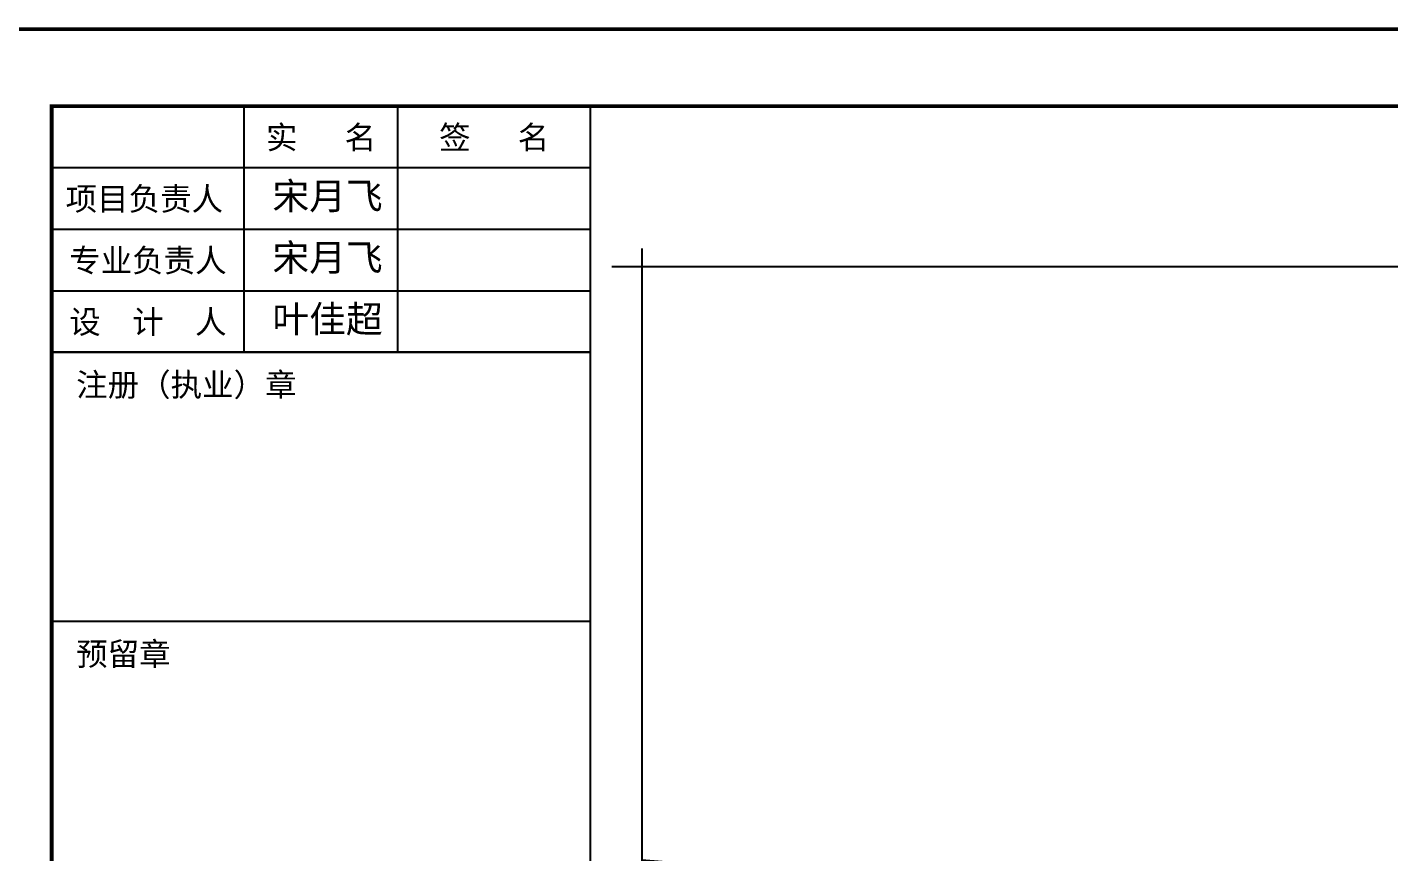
# Model space of a CAD drawing. Extents: x -160106 to 966792, y -663931 to 1550022.
# Drawn here: x -60617 to -59554, y -84947 to -84304 of the extents above; entities that cross this region are included whole.
import ezdxf
from ezdxf.enums import TextEntityAlignment as Align
from ezdxf.xclip import XClip

# ---------------------------------------------------------------- set-up
doc = ezdxf.new("R2010")
doc.units = 0
doc.linetypes.add('ZN-DASH', pattern=[0.35, 0.25, -0.1])
for name, color, linetype in [('!ZN6-虚线-8', 8, 'ZN-DASH'), ('0-cxFrame', 155, 'Continuous'), ('3符号', 173, 'Continuous'), ('qianming', 155, 'Continuous'), ('SEAMLOK75 - SHEET', 6, 'Continuous')]:
    doc.layers.add(name, color=color, linetype=linetype)
doc.layers.add('0-cxText', color=131, linetype='Continuous', lineweight=25)
doc.styles.add('cx_biaoti', font='')
doc.styles.add('cx_tuming', font='simhei.ttf')
doc.styles.add('cx_tuqian1', font='')
doc.styles.add('图框宋体', font='', dxfattribs={"width": 0.75})
doc.styles.add('黑体', font='simhei.ttf', dxfattribs={"height": 12})
doc.styles.get('cx_biaoti').set_extended_font_data('SimSun')
doc.styles.get('cx_tuqian1').set_extended_font_data('SimSun')
doc.styles.get('图框宋体').set_extended_font_data('SimSun')

# ---------------------------------------------------------------- blocks, each defined once
blk = doc.blocks.new('20250908100738', base_point=(-59332.1, -80635.9))
at = {"layer": 'SEAMLOK75 - SHEET', "color": 8, "ltscale": 1000}
for p, q in [((-59843.2, -80550.1, 0), (-60924, -80462.8, 0)), ((-59844.8, -80570.1, 0), (-60924, -80482.8, 0))]:
    blk.add_line(p, q, dxfattribs=at)
blk = doc.blocks.new('20250829153651')
at = {"layer": '!ZN6-虚线-8', "color": 8, "linetype": 'ZN-DASH', "ltscale": 70}
blk.add_blockref('20250908100738', (-4, 12219.4), dxfattribs=at)
blk = doc.blocks.new('zjcx_lan_xinxi(Dragon)')
for p, q in [((7000, -3200), (0, -3200)), ((7000, -6700), (0, -6700))]:
    blk.add_line(p, q)
at = {"const_width": 25}
blk.add_lwpolyline([(0, -20700), (7000, -20700), (7000, 0), (0, 0)], close=True, dxfattribs=at)
for points in [[(2500, -3200), (2500, 0)], [(4500, -3200), (4500, 0)], [(0, -800), (7000, -800)], [(0, -1600), (7000, -1600)], [(0, -2400), (7000, -2400)]]:
    blk.add_lwpolyline(points)
for points in [[(7000, -3200), (7000, 0)], [(0, -3200), (7000, -3200)], [(0, -20700), (7000, -20700), (7000, -3200)]]:
    blk.add_lwpolyline(points, dxfattribs=at)
at = {"style": '图框宋体'}
for s, p in [('实   名', (3500, -400)), ('签   名', (5750, -400)), ('项目负责人', (1204, -1200)), ('专业负责人', (1250, -2000)), ('设  计  人', (1250, -2800))]:
    blk.add_text(s, height=300, dxfattribs=at).set_placement(p, align=Align.MIDDLE)
for s, p in [('注册（执业）章', (318, -3771)), ('预留章', (318, -7271))]:
    blk.add_text(s, height=300, dxfattribs=at).set_placement(p)
blk = doc.blocks.new('T-信息(Dragon)')
at = {"layer": '0-cxFrame'}
blk.add_blockref('zjcx_lan_xinxi(Dragon)', (0, 0), dxfattribs=at)
at = {"layer": 'qianming', "color": 3, "style": 'cx_biaoti'}
for s, p in [('宋月飞', (3585, -1168)), ('宋月飞', (3585, -1968)), ('叶佳超', (3585, -2768))]:
    blk.add_text(s, height=350, dxfattribs=at).set_placement(p, align=Align.MIDDLE_CENTER)
blk = doc.blocks.new('TK22.A2 L(Dragon)')
at = {"layer": '0-cxFrame', "color": 7, "const_width": 0.5}
blk.add_lwpolyline([(0, 0), (-594, 0), (-594, 420), (0, 420)], close=True, dxfattribs=at)
at = {"layer": '0-cxFrame', "const_width": 0.5}
blk.add_lwpolyline([(-80, 10), (-574, 10), (-574, 410), (-80, 410)], close=True, dxfattribs=at)
at = {"layer": '0-cxFrame', "xscale": 0.01, "yscale": 0.01, "zscale": 0.01}
blk.add_blockref('T-信息(Dragon)', (-574, 410), dxfattribs=at)
at = {"style": '黑体', "flags": 4}
blk.add_attdef('图幅', text='', height=3.3, dxfattribs=at).set_placement((-40, 3), align=Align.RIGHT)
at = {"layer": '0-cxText', "flags": 4}
for tag, height, style, p in [('建设单位', 3.5, 'cx_tuming', (-45, 240)), ('项目名称', 3.5, 'cx_tuming', (-45, 210)), ('子项名称', 3.5, 'cx_tuming', (-45, 180)), ('工程编号', 3.3, 'cx_tuqian1', (-35, 165)), ('图名1', 3.5, 'cx_tuming', (-45, 87)), ('图名2', 3.5, 'cx_tuming', (-45, 79)), ('图名3', 3.5, 'cx_tuming', (-45, 71)), ('出图日期', 3.3, 'cx_tuqian1', (-39, 60)), ('专业', 3.3, 'cx_tuqian1', (-55, 52)), ('版次', 3.3, 'cx_tuqian1', (-20, 44)), ('图号', 3.3, 'cx_tuqian1', (-55, 44))]:
    blk.add_attdef(tag, text='', height=height, dxfattribs=dict(at, style=style)).set_placement(p, align=Align.MIDDLE)
at = {"layer": 'Defpoints', "color": 6, "flags": 4}
for tag, height, style, p in [('tufu', 3.3, '黑体', (-12, 12)), ('dwfname', 4, 'cx_tuqian1', (-80, 3))]:
    blk.add_attdef(tag, text='', height=height, dxfattribs=dict(at, style=style)).set_placement(p, align=Align.RIGHT)

msp = doc.modelspace()

# ---------------------------------------------------------------- block references
at = {"ltscale": 30}
ref = msp.add_blockref('20250829153651', (-59283.16, -97285.92), dxfattribs=at)
XClip(ref).set_block_clipping_path([(-854.3998935135, 10782.4346405372), (614.400000248, 12795.2674040624)])

# ---------------------------------------------------------------- next in the draw order: linework, layer by layer
at = {"layer": '3符号'}
for points in [[(-58668.76, -84490.65), (-59408.93, -84490.65), (-59411.93, -84502.65), (-59417.93, -84478.65), (-59420.93, -84490.65), (-60161.11, -84490.65)], [(-60137.56, -84476.25), (-60137.56, -85483.87), (-60125.56, -85486.87), (-60149.56, -85492.87), (-60137.56, -85495.87), (-60137.56, -86503.49)]]:
    msp.add_lwpolyline(points, dxfattribs=at)

# ---------------------------------------------------------------- next in the draw order: block references
at = {"layer": '0-cxFrame', "xscale": 6, "yscale": 6, "zscale": 6}
msp.add_blockref('TK22.A2 L(Dragon)', (-57153.76, -86825.19), dxfattribs=at)

doc.saveas('drawing.dxf')
